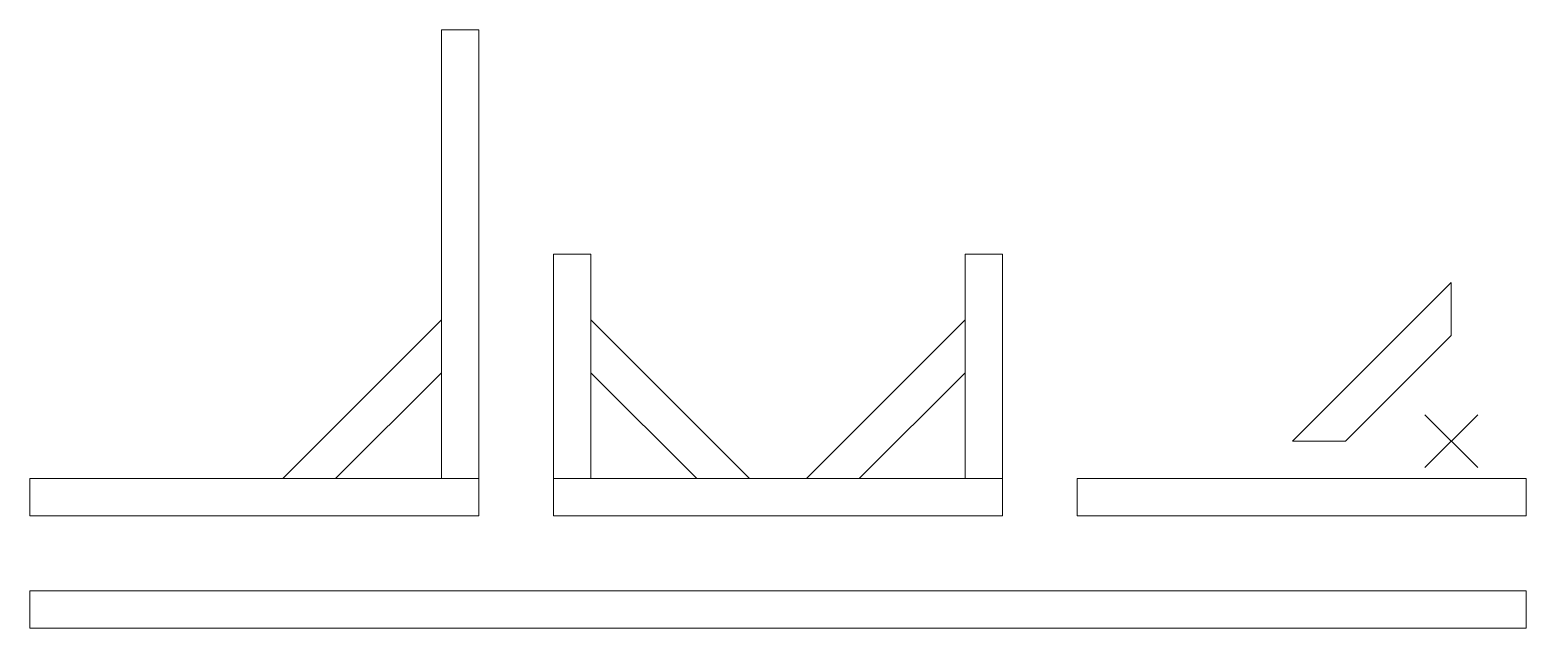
# Model space of a CAD drawing. Header units: millimetres. Extents: x 0 to 2000, y -150 to 650.
import ezdxf

# ---------------------------------------------------------------- set-up
doc = ezdxf.new("R2010")
doc.units = ezdxf.units.MM
doc.layers.get('0').update_dxf_attribs({"linetype": 'CONTINUOUS', "lineweight": 0})
for name, color, linetype, lineweight in [('d30', 7, 'CONTINUOUS', 0), ('d30x', 2, 'CONTINUOUS', 0), ('s200', 7, 'CONTINUOUS', 0), ('s60', 7, 'CONTINUOUS', 0), ('vprofile1', 7, 'CONTINUOUS', 0), ('vprofile2', 7, 'CONTINUOUS', 0), ('vprofile3', 7, 'CONTINUOUS', 0), ('xprofile1', 7, 'CONTINUOUS', 0), ('xprofile2', 7, 'CONTINUOUS', 0), ('xprofile3', 7, 'CONTINUOUS', 0)]:
    doc.layers.add(name, color=color, linetype=linetype, lineweight=lineweight)

# ---------------------------------------------------------------- blocks, each defined once
blk = doc.blocks.new('s60cm')
for p, q in [((0, 50), (0, 0)), ((0, 50), (600, 50)), ((600, 50), (600, 0)), ((0, 0), (600, 0))]:
    blk.add_line(p, q)
blk = doc.blocks.new('s200cm')
for p, q in [((0, 50), (2000, 50)), ((0, 50), (0, 0)), ((2000, 50), (2000, 0)), ((0, 0), (2000, 0))]:
    blk.add_line(p, q)
blk = doc.blocks.new('d30cm')
for p, q in [((0, 0), (212.1, 212.1)), ((212.1, 212.1), (212.1, 141.4)), ((70.7, 0), (212.1, 141.4)), ((0, 0), (70.7, 0))]:
    blk.add_line(p, q)
blk = doc.blocks.new('s30cm')
for p, q in [((0, 0), (0, 300)), ((0, 300), (50, 300)), ((50, 0), (50, 300)), ((0, 0), (50, 0))]:
    blk.add_line(p, q)

msp = doc.modelspace()

# ---------------------------------------------------------------- linework, layer by layer
at = {"layer": 'd30x'}
for p, q in [((1864.6, 64.6), (1935.4, 135.4)), ((1864.6, 135.4), (1935.4, 64.6))]:
    msp.add_line(p, q, dxfattribs=at)

# ---------------------------------------------------------------- block references
at = {"layer": 'd30'}
msp.add_blockref('d30cm', (1687.9, 100), dxfattribs=at)
at = {"layer": 's200'}
msp.add_blockref('s200cm', (0, -150), dxfattribs=at)
at = {"layer": 's60'}
msp.add_blockref('s60cm', (1400, 0), dxfattribs=at)
at = {"layer": 'vprofile1'}
msp.add_blockref('s60cm', (0, 0), dxfattribs=at)
at = {"layer": 'vprofile2'}
msp.add_blockref('d30cm', (337.9, 50), dxfattribs=at)
at = {"layer": 'vprofile3', "rotation": 270}
msp.add_blockref('s60cm', (550, 650), dxfattribs=at)
at = {"layer": 'xprofile1'}
msp.add_blockref('s60cm', (700, 0), dxfattribs=at)
at = {"layer": 'xprofile2'}
for p in [(700, 50), (1250, 50)]:
    msp.add_blockref('s30cm', p, dxfattribs=at)
at = {"layer": 'xprofile3', "yscale": -1, "rotation": 180}
msp.add_blockref('d30cm', (962.1, 50), dxfattribs=at)
at = {"layer": 'xprofile3'}
msp.add_blockref('d30cm', (1037.9, 50), dxfattribs=at)

doc.saveas('drawing.dxf')
